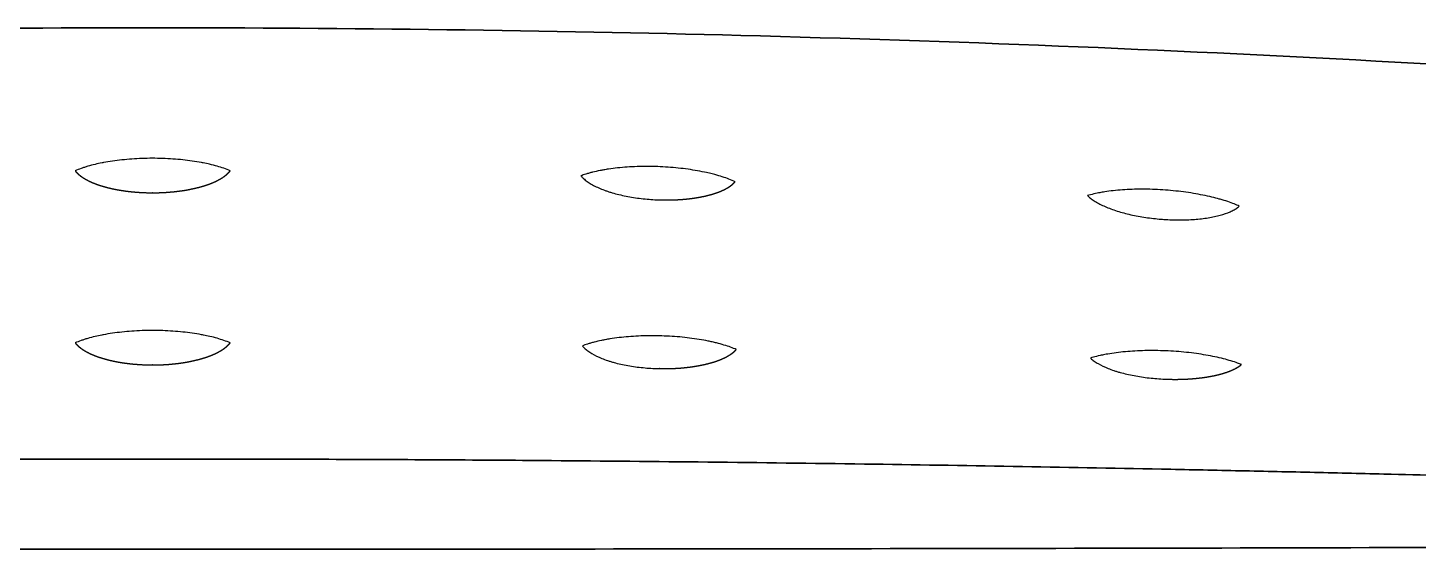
# Model space of a CAD drawing. Header units: millimetres. Extents: x 0 to 2809, y -1128 to 717.
# Drawn here: x 684.2 to 1002.6, y -551.9 to -432.5 of the extents above; entities that cross this region are included whole.
import ezdxf

# ---------------------------------------------------------------- set-up
doc = ezdxf.new("R2010")
doc.units = ezdxf.units.MM
doc.layers.add('Blocks', color=7, linetype='Continuous')
doc.layers.add('Blocks$Inner', color=7, linetype='Continuous', lineweight=25, true_color=0x007f00)
doc.layers.add('Blocks$Outline', color=7, linetype='Continuous', lineweight=35, true_color=0xff3f3f)

# ---------------------------------------------------------------- blocks, each defined once
blk = doc.blocks.new('Balcony Lounge Bench w Arm Top')
at = {"layer": 'Blocks$Inner'}
for points, knots in [([(17.93, 209.32), (17.34, 214.89), (16.79, 220.47), (15.12, 237.21), (14.05, 248.38), (10.94, 281.87), (9.02, 304.23), (3.7, 371.31), (0.76, 416.08), (-3.95, 505.69), (-7.46, 595.37), (-9.2, 729.99), (-7.41, 868.24), (-3.65, 961.55), (1.54, 1056.61), (4.73, 1103.19), (10.49, 1172.97), (12.58, 1196.22), (15.94, 1231.07), (17.11, 1242.68), (18.3, 1254.29)], [530.941827, 530.941827, 530.941827, 530.941827, 547.77551, 547.77551, 581.442875, 581.442875, 648.777606, 648.777606, 783.447068, 783.447068, 918.11653, 1052.785992, 1187.455453, 1333.08415, 1333.08415, 1473.23323, 1473.23323, 1543.307769, 1543.307769, 1578.345039, 1578.345039, 1578.345039, 1578.345039]), ([(109.54, 210.82), (109.54, 211.53), (109.54, 212.23), (109.55, 213.64), (109.55, 214.34), (109.55, 215.75), (109.55, 216.45), (109.56, 217.86), (109.57, 219.96), (109.63, 233.32), (109.69, 245.98), (109.84, 279.73), (109.93, 302.23), (110.17, 369.74), (110.31, 414.75), (110.53, 504.79), (110.62, 549.81), (110.73, 639.86), (110.75, 684.89), (110.75, 774.94), (110.73, 819.97), (110.62, 910.02), (110.53, 955.05), (110.31, 1045.08), (110.17, 1090.1), (109.93, 1157.61), (109.84, 1180.11), (109.69, 1213.86), (109.64, 1225.11), (109.58, 1237.76), (109.57, 1239.87), (109.56, 1241.98), (109.55, 1243.39), (109.55, 1244.09), (109.55, 1245.5), (109.55, 1246.2), (109.54, 1247.61), (109.54, 1248.31), (109.54, 1249.02)], [1298.962196, 1298.962196, 1298.962196, 1298.962196, 1301.072913, 1301.072913, 1303.183631, 1303.183631, 1305.294348, 1305.294348, 1307.405065, 1311.626499, 1345.397974, 1345.397974, 1412.940925, 1412.940925, 1548.026825, 1548.026825, 1683.112725, 1683.112725, 1818.198626, 1818.198626, 1953.284526, 1953.284526, 2088.370426, 2088.370426, 2223.456327, 2223.456327, 2290.999277, 2290.999277, 2324.770752, 2324.770752, 2328.992186, 2331.102903, 2331.102903, 2333.213621, 2333.213621, 2335.324338, 2335.324338, 2337.435055, 2337.435055, 2337.435055, 2337.435055]), ([(32.2, 978.74), (32.04, 978.39), (31.88, 978.01), (31.71, 977.59), (31.34, 976.65), (30.98, 975.57), (30.64, 974.36), (30.62, 974.3), (30.6, 974.24), (30.58, 974.16), (30.43, 973.61), (30.28, 973.05), (30.14, 972.46), (29.98, 971.8), (29.83, 971.1), (29.69, 970.39), (29.4, 968.97), (29.16, 967.49), (28.95, 965.95), (28.85, 965.18), (28.76, 964.4), (28.69, 963.61), (28.61, 962.82), (28.54, 962.02), (28.49, 961.22)], [190.386499, 190.386499, 190.386499, 190.386499, 192.491075, 192.491075, 192.491075, 197.180645, 197.180645, 197.180645, 197.439154, 197.439154, 197.439154, 199.537056, 199.537056, 199.537056, 201.920833, 201.920833, 201.920833, 206.672076, 206.672076, 206.672076, 209.064782, 209.064782, 209.064782, 211.462649, 211.462649, 211.462649, 211.462649]), ([(35.2, 960.86), (35.21, 961.06), (35.23, 961.26), (35.24, 961.46), (35.32, 962.66), (35.36, 963.85), (35.36, 965.6), (35.35, 966.19), (35.31, 967.34), (35.28, 967.91), (35.16, 969.56), (35.04, 970.61), (34.8, 972.11), (34.71, 972.59), (34.51, 973.52), (34.41, 973.96), (34.06, 975.23), (33.8, 975.98), (33.35, 976.99), (33.2, 977.29), (32.88, 977.86), (32.71, 978.11), (32.43, 978.48), (32.31, 978.62), (32.2, 978.74)], [166.949053, 166.949053, 166.949053, 166.949053, 167.543055, 167.543055, 167.543055, 171.158835, 171.158835, 172.966724, 172.966724, 174.774614, 174.774614, 178.390393, 178.390393, 180.198282, 180.198282, 182.006172, 182.006172, 185.621951, 185.621951, 187.42984, 187.42984, 189.23773, 189.23773, 190.386499, 190.386499, 190.386499, 190.386499]), ([(68.47, 979.24), (68.37, 978.96), (68.25, 978.67), (68.14, 978.36), (67.8, 977.41), (67.47, 976.31), (67.15, 975.09), (67, 974.48), (66.85, 973.84), (66.71, 973.17), (66.57, 972.51), (66.43, 971.8), (66.31, 971.09), (66.06, 969.66), (65.85, 968.17), (65.69, 966.63), (65.61, 965.85), (65.54, 965.06), (65.48, 964.27), (65.42, 963.48), (65.37, 962.68), (65.34, 961.88)], [209.064255, 209.064255, 209.064255, 209.064255, 210.617249, 210.617249, 210.617249, 215.313631, 215.313631, 215.313631, 217.673434, 217.673434, 217.673434, 220.060644, 220.060644, 220.060644, 224.81908, 224.81908, 224.81908, 227.215227, 227.215227, 227.215227, 229.616701, 229.616701, 229.616701, 229.616701]), ([(65.34, 961.88), (65.31, 961.08), (65.29, 960.28), (65.28, 959.49), (65.27, 958.69), (65.28, 957.9), (65.29, 957.12), (65.33, 955.58), (65.42, 954.08), (65.55, 952.64), (65.61, 951.92), (65.69, 951.21), (65.78, 950.54), (65.87, 949.87), (65.97, 949.23), (66.08, 948.61), (66.11, 948.38), (66.16, 948.16), (66.2, 947.94), (66.27, 947.57), (66.34, 947.21), (66.42, 946.86), (66.54, 946.31), (66.67, 945.79), (66.81, 945.32), (66.87, 945.09), (66.93, 944.88), (67, 944.67)], [229.616701, 229.616701, 229.616701, 229.616701, 232.01646, 232.01646, 232.01646, 234.408483, 234.408483, 234.408483, 239.150312, 239.150312, 239.150312, 241.52515, 241.52515, 241.52515, 243.870474, 243.870474, 243.870474, 244.737127, 244.737127, 244.737127, 246.196618, 246.196618, 246.196618, 248.526309, 248.526309, 248.526309, 249.623435, 249.623435, 249.623435, 249.623435]), ([(67, 944.67), (67.02, 944.7), (67.05, 944.72), (67.28, 944.97), (67.48, 945.22), (67.78, 945.64), (67.88, 945.79), (68.08, 946.09), (68.18, 946.25), (68.66, 947.08), (69.02, 947.84), (69.53, 949.1), (69.69, 949.54), (69.92, 950.24), (70, 950.48), (70.15, 950.97), (70.22, 951.21), (70.56, 952.46), (70.81, 953.51), (71.12, 955.18), (71.22, 955.76), (71.39, 956.92), (71.47, 957.5), (71.67, 959.27), (71.76, 960.47), (71.81, 961.7)], [154.196239, 154.196239, 154.196239, 154.196239, 154.497688, 154.497688, 157.153703, 157.153703, 158.481711, 158.481711, 159.809718, 159.809718, 165.121749, 165.121749, 167.777764, 167.777764, 169.105772, 169.105772, 170.433779, 170.433779, 175.74581, 175.74581, 178.401825, 178.401825, 181.05784, 181.05784, 186.36987, 186.36987, 186.36987, 186.36987]), ([(28.49, 961.22), (28.44, 960.43), (28.4, 959.63), (28.38, 958.84), (28.35, 958.05), (28.34, 957.26), (28.34, 956.48), (28.34, 954.93), (28.39, 953.43), (28.49, 951.99), (28.54, 951.27), (28.61, 950.56), (28.68, 949.89), (28.75, 949.21), (28.84, 948.57), (28.94, 947.95), (28.97, 947.75), (29, 947.55), (29.03, 947.36), (29.1, 946.95), (29.17, 946.57), (29.25, 946.19), (29.36, 945.64), (29.48, 945.12), (29.6, 944.64), (29.66, 944.41), (29.72, 944.19), (29.78, 943.98)], [211.462649, 211.462649, 211.462649, 211.462649, 213.85872, 213.85872, 213.85872, 216.247763, 216.247763, 216.247763, 220.983284, 220.983284, 220.983284, 223.355127, 223.355127, 223.355127, 225.697718, 225.697718, 225.697718, 226.453896, 226.453896, 226.453896, 228.021097, 228.021097, 228.021097, 230.347999, 230.347999, 230.347999, 231.455171, 231.455171, 231.455171, 231.455171]), ([(29.78, 943.98), (29.82, 944.02), (29.86, 944.06), (30.11, 944.32), (30.32, 944.57), (30.74, 945.13), (30.95, 945.44), (31.56, 946.42), (31.95, 947.17), (32.49, 948.42), (32.67, 948.86), (33.01, 949.78), (33.17, 950.26), (33.64, 951.73), (33.92, 952.78), (34.29, 954.43), (34.4, 955), (34.61, 956.14), (34.71, 956.72), (34.97, 958.47), (35.1, 959.65), (35.2, 960.86)], [231.455171, 231.455171, 231.455171, 231.455171, 231.772797, 231.772797, 233.580313, 233.580313, 235.38783, 235.38783, 239.002863, 239.002863, 240.81038, 240.81038, 242.617897, 242.617897, 246.23293, 246.23293, 248.040447, 248.040447, 249.847963, 249.847963, 253.462997, 253.462997, 253.462997, 253.462997]), ([(26.61, 863.29), (26.42, 862.88), (26.21, 862.4), (26.01, 861.86), (25.66, 860.93), (25.31, 859.85), (24.99, 858.64), (24.88, 858.24), (24.78, 857.82), (24.68, 857.39), (24.63, 857.18), (24.58, 856.96), (24.53, 856.75), (24.39, 856.09), (24.25, 855.39), (24.12, 854.69), (23.87, 853.27), (23.66, 851.79), (23.5, 850.26), (23.42, 849.49), (23.35, 848.71), (23.3, 847.92), (23.24, 847.14), (23.2, 846.34), (23.17, 845.55)], [116.912142, 116.912142, 116.912142, 116.912142, 119.605185, 119.605185, 119.605185, 124.260366, 124.260366, 124.260366, 125.832125, 125.832125, 125.832125, 126.598632, 126.598632, 126.598632, 128.965476, 128.965476, 128.965476, 133.68484, 133.68484, 133.68484, 136.062053, 136.062053, 136.062053, 138.445464, 138.445464, 138.445464, 138.445464]), ([(65.03, 863.56), (64.86, 863.17), (64.68, 862.73), (64.51, 862.24), (64.34, 861.78), (64.17, 861.27), (64.01, 860.73), (63.85, 860.18), (63.69, 859.61), (63.54, 859.01), (63.46, 858.7), (63.39, 858.38), (63.31, 858.06), (63.24, 857.75), (63.18, 857.43), (63.11, 857.1), (62.97, 856.44), (62.85, 855.74), (62.73, 855.03), (62.5, 853.61), (62.31, 852.13), (62.17, 850.59), (62.1, 849.82), (62.05, 849.03), (62, 848.25), (61.96, 847.46), (61.93, 846.66), (61.91, 845.87)], [112.731282, 112.731282, 112.731282, 112.731282, 115.15101, 115.15101, 115.15101, 117.477829, 117.477829, 117.477829, 119.801841, 119.801841, 119.801841, 120.992478, 120.992478, 120.992478, 122.142228, 122.142228, 122.142228, 124.511622, 124.511622, 124.511622, 129.236477, 129.236477, 129.236477, 131.61639, 131.61639, 131.61639, 134.002521, 134.002521, 134.002521, 134.002521]), ([(23.17, 845.55), (23.15, 844.76), (23.13, 843.96), (23.13, 843.17), (23.13, 842.39), (23.14, 841.6), (23.17, 840.83), (23.22, 839.29), (23.32, 837.81), (23.47, 836.38), (23.55, 835.67), (23.64, 834.97), (23.74, 834.3), (23.79, 833.92), (23.85, 833.56), (23.92, 833.2), (23.96, 832.92), (24.01, 832.65), (24.06, 832.39), (24.18, 831.78), (24.31, 831.2), (24.44, 830.66), (24.51, 830.39), (24.58, 830.12), (24.65, 829.87), (24.72, 829.61), (24.79, 829.37), (24.86, 829.13), (24.99, 828.71), (25.13, 828.32), (25.26, 827.97)], [138.445464, 138.445464, 138.445464, 138.445464, 140.82782, 140.82782, 140.82782, 143.202933, 143.202933, 143.202933, 147.913479, 147.913479, 147.913479, 150.273314, 150.273314, 150.273314, 151.590078, 151.590078, 151.590078, 152.603094, 152.603094, 152.603094, 154.916561, 154.916561, 154.916561, 156.072711, 156.072711, 156.072711, 157.232036, 157.232036, 157.232036, 159.32358, 159.32358, 159.32358, 159.32358]), ([(25.26, 827.97), (25.42, 828.1), (25.58, 828.25), (25.96, 828.64), (26.18, 828.89), (26.5, 829.31), (26.6, 829.46), (26.81, 829.77), (26.92, 829.93), (27.43, 830.76), (27.81, 831.51), (28.34, 832.78), (28.52, 833.22), (28.76, 833.92), (28.84, 834.16), (29, 834.64), (29.07, 834.89), (29.44, 836.14), (29.7, 837.19), (30.03, 838.87), (30.13, 839.44), (30.31, 840.6), (30.39, 841.19), (30.6, 842.96), (30.7, 844.16), (30.75, 845.39)], [159.32358, 159.32358, 159.32358, 159.32358, 161.258626, 161.258626, 163.915109, 163.915109, 165.24335, 165.24335, 166.571591, 166.571591, 171.884555, 171.884555, 174.541038, 174.541038, 175.869279, 175.869279, 177.19752, 177.19752, 182.510484, 182.510484, 185.166966, 185.166966, 187.823449, 187.823449, 193.136413, 193.136413, 193.136413, 193.136413]), ([(61.91, 845.87), (61.89, 845.07), (61.89, 844.28), (61.89, 843.49), (61.9, 842.7), (61.93, 841.92), (61.96, 841.14), (62.03, 839.61), (62.15, 838.12), (62.32, 836.7), (62.41, 835.99), (62.5, 835.29), (62.61, 834.62), (62.67, 834.26), (62.73, 833.9), (62.79, 833.56), (62.85, 833.27), (62.9, 832.99), (62.96, 832.71), (63.08, 832.11), (63.22, 831.53), (63.36, 830.99), (63.43, 830.72), (63.5, 830.46), (63.57, 830.2), (63.64, 829.95), (63.72, 829.7), (63.79, 829.47), (63.93, 829.04), (64.07, 828.65), (64.2, 828.3)], [134.002521, 134.002521, 134.002521, 134.002521, 136.387605, 136.387605, 136.387605, 138.764954, 138.764954, 138.764954, 143.479841, 143.479841, 143.479841, 145.841554, 145.841554, 145.841554, 147.116052, 147.116052, 147.116052, 148.172922, 148.172922, 148.172922, 150.487829, 150.487829, 150.487829, 151.644624, 151.644624, 151.644624, 152.804524, 152.804524, 152.804524, 154.931289, 154.931289, 154.931289, 154.931289]), ([(64.2, 828.3), (64.38, 828.44), (64.56, 828.61), (64.94, 829.01), (65.15, 829.27), (65.47, 829.69), (65.57, 829.84), (65.77, 830.15), (65.87, 830.31), (66.37, 831.15), (66.74, 831.91), (67.25, 833.18), (67.41, 833.62), (67.64, 834.33), (67.72, 834.57), (67.87, 835.05), (67.94, 835.3), (68.28, 836.55), (68.52, 837.61), (68.82, 839.29), (68.91, 839.87), (69.07, 841.03), (69.13, 841.61), (69.31, 843.39), (69.38, 844.59), (69.41, 845.81)], [154.931289, 154.931289, 154.931289, 154.931289, 156.38881, 156.38881, 158.214643, 158.214643, 159.127559, 159.127559, 160.040475, 160.040475, 163.69214, 163.69214, 165.517973, 165.517973, 166.430889, 166.430889, 167.343805, 167.343805, 170.99547, 170.99547, 172.821302, 172.821302, 174.647135, 174.647135, 178.2988, 178.2988, 178.2988, 178.2988]), ([(24.11, 747.67), (23.93, 747.24), (23.74, 746.75), (23.54, 746.19), (23.38, 745.73), (23.22, 745.22), (23.07, 744.68), (22.91, 744.14), (22.76, 743.56), (22.62, 742.96), (22.52, 742.49), (22.41, 742.01), (22.31, 741.51), (22.28, 741.36), (22.26, 741.21), (22.23, 741.06), (22.1, 740.39), (21.99, 739.7), (21.89, 738.99), (21.68, 737.57), (21.52, 736.09), (21.42, 734.55), (21.36, 733.78), (21.32, 733), (21.3, 732.22), (21.27, 731.43), (21.26, 730.64), (21.26, 729.85)], [219.853941, 219.853941, 219.853941, 219.853941, 222.594142, 222.594142, 222.594142, 224.910033, 224.910033, 224.910033, 227.222556, 227.222556, 227.222556, 229.014989, 229.014989, 229.014989, 229.551369, 229.551369, 229.551369, 231.909407, 231.909407, 231.909407, 236.61346, 236.61346, 236.61346, 238.983603, 238.983603, 238.983603, 241.361038, 241.361038, 241.361038, 241.361038]), ([(63.5, 747.66), (63.32, 747.24), (63.13, 746.75), (62.95, 746.21), (62.79, 745.74), (62.63, 745.23), (62.47, 744.69), (62.32, 744.15), (62.17, 743.58), (62.03, 742.97), (61.93, 742.51), (61.82, 742.03), (61.73, 741.53), (61.7, 741.38), (61.67, 741.22), (61.64, 741.07), (61.51, 740.4), (61.4, 739.7), (61.3, 738.99), (61.1, 737.57), (60.94, 736.09), (60.84, 734.56), (60.78, 733.78), (60.74, 733), (60.72, 732.22), (60.69, 731.43), (60.68, 730.64), (60.68, 729.84)], [219.668467, 219.668467, 219.668467, 219.668467, 222.357079, 222.357079, 222.357079, 224.674033, 224.674033, 224.674033, 226.987925, 226.987925, 226.987925, 228.767967, 228.767967, 228.767967, 229.318401, 229.318401, 229.318401, 231.67835, 231.67835, 231.67835, 236.386779, 236.386779, 236.386779, 238.759368, 238.759368, 238.759368, 241.139246, 241.139246, 241.139246, 241.139246]), ([(21.26, 729.85), (21.26, 729.05), (21.27, 728.26), (21.3, 727.48), (21.33, 726.69), (21.37, 725.91), (21.43, 725.14), (21.54, 723.61), (21.7, 722.13), (21.9, 720.72), (22.01, 720.01), (22.12, 719.32), (22.25, 718.66), (22.27, 718.54), (22.29, 718.43), (22.31, 718.32), (22.42, 717.78), (22.53, 717.26), (22.65, 716.76), (22.79, 716.16), (22.94, 715.59), (23.09, 715.06), (23.17, 714.79), (23.25, 714.53), (23.33, 714.28), (23.41, 714.03), (23.49, 713.79), (23.57, 713.55), (23.76, 713.04), (23.94, 712.57), (24.12, 712.17)], [241.361038, 241.361038, 241.361038, 241.361038, 243.738467, 243.738467, 243.738467, 246.108387, 246.108387, 246.108387, 250.812302, 250.812302, 250.812302, 253.169831, 253.169831, 253.169831, 253.566718, 253.566718, 253.566718, 255.498197, 255.498197, 255.498197, 257.810686, 257.810686, 257.810686, 258.966574, 258.966574, 258.966574, 260.125643, 260.125643, 260.125643, 262.717376, 262.717376, 262.717376, 262.717376]), ([(60.68, 729.84), (60.68, 729.05), (60.69, 728.26), (60.72, 727.47), (60.75, 726.68), (60.79, 725.9), (60.85, 725.13), (60.95, 723.6), (61.11, 722.12), (61.32, 720.71), (61.42, 720), (61.54, 719.3), (61.66, 718.64), (61.68, 718.53), (61.7, 718.41), (61.73, 718.3), (61.83, 717.77), (61.94, 717.25), (62.06, 716.75), (62.2, 716.15), (62.35, 715.58), (62.5, 715.04), (62.58, 714.77), (62.66, 714.51), (62.74, 714.26), (62.82, 714.01), (62.9, 713.77), (62.98, 713.54), (63.16, 713.03), (63.33, 712.57), (63.51, 712.18)], [241.139246, 241.139246, 241.139246, 241.139246, 243.519145, 243.519145, 243.519145, 245.891422, 245.891422, 245.891422, 250.599659, 250.599659, 250.599659, 252.959054, 252.959054, 252.959054, 253.36296, 253.36296, 253.36296, 255.288993, 255.288993, 255.288993, 257.602778, 257.602778, 257.602778, 258.759207, 258.759207, 258.759207, 259.918744, 259.918744, 259.918744, 262.459189, 262.459189, 262.459189, 262.459189])]:
    blk.add_open_spline(points, degree=3, knots=knots, dxfattribs=at)
for points in [[(94.23, 1038.37), (94, 1029.53), (93.77, 1020.69), (93.56, 1011.84)], [(93.56, 1011.84), (93.42, 1006.18), (93.28, 1000.52), (93.15, 994.86)], [(93.15, 994.86), (93.02, 989.2), (92.9, 983.55), (92.78, 977.89)], [(92.78, 977.89), (92.65, 972.23), (92.54, 966.57), (92.42, 960.91)], [(92.42, 960.91), (92.2, 949.59), (91.99, 938.28), (91.79, 926.96)], [(91.79, 926.96), (91.6, 915.61), (91.42, 904.27), (91.26, 892.92)], [(91.26, 892.92), (90.92, 869.02), (90.66, 845.12), (90.47, 821.21)], [(90.47, 821.21), (90.4, 812.44), (90.34, 803.67), (90.29, 794.89)], [(90.29, 794.89), (90.24, 786.14), (90.2, 777.38), (90.17, 768.62)], [(90.17, 768.62), (90.14, 759.86), (90.12, 751.11), (90.11, 742.35)], [(90.11, 742.35), (90.11, 740.97), (90.11, 739.59), (90.11, 738.21)], [(90.11, 738.21), (90.11, 736.83), (90.11, 735.44), (90.11, 734.06)], [(90.11, 734.06), (90.11, 732.68), (90.11, 731.3), (90.11, 729.92)], [(90.11, 729.92), (90.11, 728.54), (90.11, 727.16), (90.11, 725.77)], [(90.11, 725.77), (90.11, 724.39), (90.11, 723.01), (90.11, 721.63)], [(90.11, 721.63), (90.11, 720.25), (90.11, 718.87), (90.11, 717.48)], [(90.11, 717.48), (90.12, 708.73), (90.14, 699.97), (90.17, 691.21)]]:
    blk.add_open_spline(points, degree=3, dxfattribs=at)
for points, weights, knots in [([(71.81, 961.7), (71.82, 961.81), (71.82, 961.92), (71.83, 962.03), (71.87, 963.14), (71.88, 964.23), (71.85, 965.31), (71.84, 965.9), (71.81, 966.49), (71.78, 967.08), (71.74, 967.66), (71.7, 968.24), (71.64, 968.81), (71.53, 969.93), (71.39, 971), (71.21, 972.02), (71.16, 972.27), (71.11, 972.52), (71.06, 972.77), (71.01, 973.01), (70.96, 973.26), (70.9, 973.5), (70.79, 973.97), (70.68, 974.43), (70.55, 974.86), (70.3, 975.72), (70.02, 976.5), (69.71, 977.18), (69.63, 977.36), (69.55, 977.52), (69.47, 977.68), (69.39, 977.84), (69.31, 977.99), (69.23, 978.14), (69.06, 978.43), (68.89, 978.69), (68.71, 978.93), (68.63, 979.04), (68.55, 979.14), (68.47, 979.24)], [1, 1, 1, 1, 1.0000000394, 1.00000007885, 1.00000011834, 1.00000011829, 1.00000011825, 1.00000011822, 1.0000001182, 1.00000011818, 1.00000011819, 1.00000011819, 1.00000011825, 1.00000011835, 1.00000011838, 1.00000011841, 1.00000011845, 1.00000011848, 1.00000011852, 1.00000011855, 1.00000011863, 1.00000011873, 1.00000011883, 1.00000011903, 1.00000011929, 1.00000011959, 1.00000011967, 1.00000011974, 1.00000011983, 1.00000011991, 1.00000011999, 1.00000012008, 1.00000012025, 1.00000012044, 1.00000012063, 1.00000012072, 1.00000012081, 1.00000012091], [186.36987, 186.36987, 186.36987, 186.36987, 186.705852, 186.705852, 186.705852, 190.012667, 190.012667, 190.012667, 191.830894, 191.830894, 191.830894, 193.661973, 193.661973, 193.661973, 197.29668, 197.29668, 197.29668, 198.207956, 198.207956, 198.207956, 199.124711, 199.124711, 199.124711, 200.947954, 200.947954, 200.947954, 204.587299, 204.587299, 204.587299, 205.504866, 205.504866, 205.504866, 206.418282, 206.418282, 206.418282, 208.235068, 208.235068, 208.235068, 209.064255, 209.064255, 209.064255, 209.064255]), ([(30.75, 845.39), (30.76, 845.49), (30.76, 845.59), (30.76, 845.69), (30.8, 846.81), (30.81, 847.91), (30.78, 849), (30.76, 849.6), (30.73, 850.18), (30.69, 850.77), (30.65, 851.35), (30.6, 851.93), (30.54, 852.5), (30.42, 853.62), (30.25, 854.69), (30.05, 855.71), (30, 855.96), (29.95, 856.21), (29.89, 856.46), (29.83, 856.7), (29.78, 856.95), (29.71, 857.19), (29.59, 857.66), (29.46, 858.11), (29.32, 858.54), (29.05, 859.41), (28.74, 860.18), (28.39, 860.87), (28.31, 861.04), (28.22, 861.2), (28.13, 861.36), (28.04, 861.52), (27.95, 861.67), (27.86, 861.82), (27.67, 862.11), (27.48, 862.37), (27.29, 862.61), (27.09, 862.84), (26.89, 863.05), (26.69, 863.23), (26.66, 863.25), (26.64, 863.27), (26.61, 863.29)], [1, 0.999999999999, 0.999999999999, 1, 1.00000004164, 1.00000008334, 1.00000012512, 1.00000012507, 1.00000012503, 1.00000012502, 1.000000125, 1.00000012501, 1.00000012503, 1.00000012509, 1.00000012522, 1.00000012544, 1.00000012549, 1.00000012555, 1.00000012561, 1.00000012568, 1.00000012575, 1.00000012582, 1.00000012597, 1.00000012614, 1.00000012632, 1.00000012669, 1.00000012714, 1.00000012767, 1.0000001278, 1.00000012793, 1.00000012808, 1.00000012822, 1.00000012836, 1.00000012851, 1.00000012881, 1.00000012912, 1.00000012946, 1.00000012979, 1.00000013014, 1.0000001305, 1.00000013055, 1.00000013059, 1.00000013064], [92.996555, 92.996555, 92.996555, 92.996555, 93.303452, 93.303452, 93.303452, 96.639731, 96.639731, 96.639731, 98.458119, 98.458119, 98.458119, 100.289356, 100.289356, 100.289356, 103.924899, 103.924899, 103.924899, 104.836633, 104.836633, 104.836633, 105.753855, 105.753855, 105.753855, 107.577859, 107.577859, 107.577859, 111.220673, 111.220673, 111.220673, 112.139258, 112.139258, 112.139258, 113.05354, 113.05354, 113.05354, 114.872656, 114.872656, 114.872656, 116.69311, 116.69311, 116.69311, 116.912142, 116.912142, 116.912142, 116.912142]), ([(69.41, 845.81), (69.41, 845.87), (69.41, 845.92), (69.41, 845.97), (69.43, 847.14), (69.41, 848.3), (69.36, 849.43), (69.33, 850.02), (69.29, 850.61), (69.24, 851.19), (69.18, 851.78), (69.12, 852.36), (69.05, 852.92), (68.9, 854.04), (68.72, 855.11), (68.49, 856.12), (68.44, 856.37), (68.38, 856.62), (68.32, 856.87), (68.26, 857.11), (68.19, 857.36), (68.13, 857.59), (68, 858.07), (67.86, 858.52), (67.71, 858.95), (67.42, 859.8), (67.09, 860.57), (66.74, 861.25), (66.65, 861.42), (66.56, 861.59), (66.46, 861.75), (66.37, 861.9), (66.28, 862.05), (66.18, 862.2), (65.99, 862.49), (65.8, 862.75), (65.6, 862.98), (65.42, 863.2), (65.22, 863.39), (65.03, 863.56)], [1, 1, 1, 1, 1.00000001186, 1.00000002374, 1.00000003564, 1.00000003564, 1.00000003565, 1.00000003567, 1.00000003569, 1.00000003571, 1.00000003574, 1.0000000358, 1.00000003588, 1.00000003598, 1.000000036, 1.00000003603, 1.00000003606, 1.00000003609, 1.00000003612, 1.00000003615, 1.00000003621, 1.00000003627, 1.00000003634, 1.00000003648, 1.00000003663, 1.00000003681, 1.00000003685, 1.0000000369, 1.00000003694, 1.00000003699, 1.00000003703, 1.00000003708, 1.00000003718, 1.00000003727, 1.00000003737, 1.00000003747, 1.00000003757, 1.00000003767], [89.1494, 89.1494, 89.1494, 89.1494, 89.306807, 89.306807, 89.306807, 92.791697, 92.791697, 92.791697, 94.609727, 94.609727, 94.609727, 96.440732, 96.440732, 96.440732, 100.076449, 100.076449, 100.076449, 100.988358, 100.988358, 100.988358, 101.905751, 101.905751, 101.905751, 103.730077, 103.730077, 103.730077, 107.373677, 107.373677, 107.373677, 108.292435, 108.292435, 108.292435, 109.20688, 109.20688, 109.20688, 111.026204, 111.026204, 111.026204, 112.731282, 112.731282, 112.731282, 112.731282]), ([(29.15, 729.97), (29.15, 731.19), (29.1, 732.4), (29.01, 733.58), (28.96, 734.18), (28.91, 734.76), (28.84, 735.34), (28.77, 735.93), (28.7, 736.5), (28.61, 737.06), (28.43, 738.18), (28.21, 739.25), (27.96, 740.25), (27.9, 740.5), (27.83, 740.75), (27.76, 740.99), (27.69, 741.24), (27.62, 741.48), (27.55, 741.71), (27.4, 742.18), (27.25, 742.63), (27.08, 743.05), (26.76, 743.9), (26.41, 744.66), (26.02, 745.34), (25.92, 745.5), (25.83, 745.67), (25.73, 745.82), (25.63, 745.98), (25.53, 746.13), (25.43, 746.27), (25.22, 746.55), (25.01, 746.81), (24.8, 747.03), (24.59, 747.26), (24.37, 747.46), (24.15, 747.64), (24.14, 747.65), (24.12, 747.66), (24.11, 747.67)], [1, 0.999999999381, 0.999999998761, 0.99999999814, 0.999999998138, 0.999999998137, 0.999999998135, 0.999999998133, 0.999999998131, 0.999999998128, 0.999999998123, 0.999999998117, 0.999999998109, 0.999999998107, 0.999999998105, 0.999999998103, 0.999999998101, 0.999999998099, 0.999999998097, 0.999999998093, 0.999999998088, 0.999999998083, 0.999999998074, 0.999999998063, 0.999999998051, 0.999999998048, 0.999999998045, 0.999999998042, 0.999999998039, 0.999999998036, 0.999999998033, 0.999999998027, 0.99999999802, 0.999999998013, 0.999999998007, 0.999999998, 0.999999997993, 0.999999997992, 0.999999997992, 0.999999997992], [185.176375, 185.176375, 185.176375, 185.176375, 190.477796, 190.477796, 190.477796, 193.124138, 193.124138, 193.124138, 195.789632, 195.789632, 195.789632, 201.083679, 201.083679, 201.083679, 202.411857, 202.411857, 202.411857, 203.748047, 203.748047, 203.748047, 206.405243, 206.405243, 206.405243, 211.713508, 211.713508, 211.713508, 213.052121, 213.052121, 213.052121, 214.384449, 214.384449, 214.384449, 217.035307, 217.035307, 217.035307, 219.687782, 219.687782, 219.687782, 219.853941, 219.853941, 219.853941, 219.853941]), ([(68.57, 729.97), (68.56, 731.2), (68.52, 732.4), (68.43, 733.59), (68.38, 734.18), (68.32, 734.76), (68.26, 735.35), (68.19, 735.93), (68.11, 736.51), (68.02, 737.07), (67.84, 738.19), (67.62, 739.25), (67.36, 740.25), (67.3, 740.5), (67.23, 740.75), (67.16, 740.99), (67.09, 741.24), (67.02, 741.48), (66.95, 741.71), (66.8, 742.18), (66.64, 742.63), (66.48, 743.05), (66.15, 743.9), (65.8, 744.67), (65.41, 745.34), (65.31, 745.51), (65.21, 745.67), (65.11, 745.82), (65.01, 745.98), (64.91, 746.13), (64.81, 746.27), (64.6, 746.55), (64.4, 746.81), (64.18, 747.03), (63.97, 747.26), (63.75, 747.46), (63.53, 747.64), (63.52, 747.64), (63.51, 747.65), (63.5, 747.66)], [1, 0.999999999335, 0.999999998668, 0.999999998, 0.999999997999, 0.999999997997, 0.999999997995, 0.999999997992, 0.99999999799, 0.999999997987, 0.999999997981, 0.999999997973, 0.999999997965, 0.999999997963, 0.999999997961, 0.999999997958, 0.999999997956, 0.999999997953, 0.999999997951, 0.999999997946, 0.999999997941, 0.999999997935, 0.999999997924, 0.999999997912, 0.999999997899, 0.999999997896, 0.999999997893, 0.999999997889, 0.999999997886, 0.999999997882, 0.999999997879, 0.999999997872, 0.999999997865, 0.999999997857, 0.99999999785, 0.999999997842, 0.999999997835, 0.999999997834, 0.999999997834, 0.999999997834], [185.033891, 185.033891, 185.033891, 185.033891, 190.336711, 190.336711, 190.336711, 192.983807, 192.983807, 192.983807, 195.650087, 195.650087, 195.650087, 200.94589, 200.94589, 200.94589, 202.274564, 202.274564, 202.274564, 203.611245, 203.611245, 203.611245, 206.269383, 206.269383, 206.269383, 211.57973, 211.57973, 211.57973, 212.918852, 212.918852, 212.918852, 214.251652, 214.251652, 214.251652, 216.903457, 216.903457, 216.903457, 219.556866, 219.556866, 219.556866, 219.668467, 219.668467, 219.668467, 219.668467]), ([(24.12, 712.17), (24.15, 712.19), (24.17, 712.21), (24.19, 712.23), (24.41, 712.4), (24.63, 712.61), (24.84, 712.84), (25.05, 713.07), (25.26, 713.33), (25.46, 713.62), (25.56, 713.76), (25.66, 713.91), (25.76, 714.07), (25.86, 714.22), (25.96, 714.39), (26.06, 714.56), (26.44, 715.23), (26.79, 716), (27.11, 716.86), (27.27, 717.28), (27.43, 717.73), (27.57, 718.2), (27.65, 718.44), (27.72, 718.68), (27.79, 718.93), (27.85, 719.17), (27.92, 719.42), (27.98, 719.67), (28.24, 720.68), (28.45, 721.75), (28.62, 722.87), (28.71, 723.43), (28.79, 724.01), (28.85, 724.59), (28.92, 725.17), (28.97, 725.76), (29.02, 726.35), (29.1, 727.52), (29.15, 728.71), (29.15, 729.91), (29.15, 729.93), (29.15, 729.95), (29.15, 729.97)], [1.00000000446, 1.00000000446, 1.00000000446, 1.00000000446, 1.00000000444, 1.00000000443, 1.00000000441, 1.0000000044, 1.00000000438, 1.00000000437, 1.00000000436, 1.00000000435, 1.00000000435, 1.00000000434, 1.00000000433, 1.00000000433, 1.0000000043, 1.00000000428, 1.00000000426, 1.00000000425, 1.00000000424, 1.00000000423, 1.00000000422, 1.00000000422, 1.00000000421, 1.00000000421, 1.0000000042, 1.0000000042, 1.00000000418, 1.00000000417, 1.00000000416, 1.00000000415, 1.00000000415, 1.00000000414, 1.00000000414, 1.00000000414, 1.00000000413, 1.00000000275, 1.00000000138, 1, 1, 1, 1], [262.717376, 262.717376, 262.717376, 262.717376, 262.912307, 262.912307, 262.912307, 264.734617, 264.734617, 264.734617, 266.557023, 266.557023, 266.557023, 267.473431, 267.473431, 267.473431, 268.393427, 268.393427, 268.393427, 272.040644, 272.040644, 272.040644, 273.867537, 273.867537, 273.867537, 274.785823, 274.785823, 274.785823, 275.698414, 275.698414, 275.698414, 279.33683, 279.33683, 279.33683, 281.169022, 281.169022, 281.169022, 282.987883, 282.987883, 282.987883, 286.571255, 286.571255, 286.571255, 286.631572, 286.631572, 286.631572, 286.631572]), ([(63.51, 712.18), (63.53, 712.19), (63.55, 712.21), (63.57, 712.23), (63.8, 712.41), (64.01, 712.61), (64.22, 712.84), (64.44, 713.07), (64.65, 713.33), (64.85, 713.62), (64.95, 713.76), (65.05, 713.91), (65.15, 714.07), (65.25, 714.22), (65.35, 714.39), (65.45, 714.56), (65.83, 715.24), (66.19, 716), (66.51, 716.86), (66.67, 717.29), (66.83, 717.73), (66.98, 718.21), (67.05, 718.44), (67.12, 718.68), (67.19, 718.93), (67.26, 719.17), (67.32, 719.42), (67.39, 719.67), (67.64, 720.68), (67.86, 721.75), (68.04, 722.87), (68.12, 723.43), (68.2, 724.01), (68.27, 724.59), (68.34, 725.18), (68.39, 725.76), (68.43, 726.36), (68.52, 727.52), (68.57, 728.71), (68.57, 729.91), (68.57, 729.93), (68.57, 729.95), (68.57, 729.97)], [1.00000000489, 1.00000000489, 1.00000000489, 1.00000000489, 1.00000000487, 1.00000000485, 1.00000000484, 1.00000000482, 1.0000000048, 1.00000000479, 1.00000000478, 1.00000000477, 1.00000000476, 1.00000000476, 1.00000000475, 1.00000000474, 1.00000000471, 1.00000000469, 1.00000000466, 1.00000000465, 1.00000000464, 1.00000000463, 1.00000000462, 1.00000000461, 1.00000000461, 1.0000000046, 1.0000000046, 1.00000000459, 1.00000000458, 1.00000000456, 1.00000000455, 1.00000000454, 1.00000000453, 1.00000000453, 1.00000000452, 1.00000000452, 1.00000000452, 1.00000000301, 1.0000000015, 1, 1, 1, 1], [262.459189, 262.459189, 262.459189, 262.459189, 262.644157, 262.644157, 262.644157, 264.466617, 264.466617, 264.466617, 266.28924, 266.28924, 266.28924, 267.205775, 267.205775, 267.205775, 268.125872, 268.125872, 268.125872, 271.773481, 271.773481, 271.773481, 273.600585, 273.600585, 273.600585, 274.518952, 274.518952, 274.518952, 275.431611, 275.431611, 275.431611, 279.070229, 279.070229, 279.070229, 280.90248, 280.90248, 280.90248, 282.721364, 282.721364, 282.721364, 286.30205, 286.30205, 286.30205, 286.365037, 286.365037, 286.365037, 286.365037])]:
    blk.add_rational_spline(points, weights, degree=3, knots=knots, dxfattribs=at)
at = {"layer": 'Blocks$Outline'}
for points, knots in [([(19.62, 1289.29), (19.62, 1289.29), (19.39, 1289.29), (19.16, 1289.29), (18.94, 1289.28), (18.93, 1283.45), (18.92, 1277.61), (18.91, 1271.77), (18.9, 1268.86), (18.93, 1265.94), (18.78, 1260.1), (18.6, 1257.19), (18.3, 1254.29), (17.11, 1242.68), (15.94, 1231.07), (12.58, 1196.22), (10.49, 1172.97), (4.73, 1103.19), (1.54, 1056.61), (-3.65, 961.55), (-7.41, 868.24), (-9.2, 729.99), (-7.46, 595.37), (-3.95, 505.69), (0.76, 416.08), (3.7, 371.31), (9.02, 304.23), (10.94, 281.87), (14.05, 248.38), (15.12, 237.21), (16.79, 220.47), (17.34, 214.89), (17.93, 209.32), (18.22, 206.53), (18.52, 203.74), (18.76, 199.54), (18.83, 198.14), (18.9, 195.34), (18.91, 193.93), (18.91, 192.53), (18.91, 185.2), (18.94, 177.88), (18.93, 170.55), (18.99, 170.55), (19.05, 170.55), (19.14, 170.55), (19.19, 170.55), (19.27, 170.55), (19.37, 170.55), (19.51, 170.55), (19.57, 170.55), (19.62, 170.55)], [-1614.399887, -1614.399887, -1614.399887, -1614.399887, -1614.382309, -1613.382309, -1613.382309, -1613.382309, -1595.863674, -1595.863674, -1595.863674, -1587.104357, -1587.104357, -1578.345039, -1578.345039, -1578.345039, -1543.307769, -1543.307769, -1473.23323, -1473.23323, -1333.08415, -1333.08415, -1187.455453, -1052.785992, -918.11653, -783.447068, -783.447068, -648.777606, -648.777606, -581.442875, -581.442875, -547.77551, -547.77551, -530.941827, -530.941827, -530.941827, -522.524986, -522.524986, -518.316565, -518.316565, -514.108144, -514.108144, -514.108144, -492.11687, -492.11687, -492.11687, -491.949682, -491.949682, -491.949682, -491.866088, -491.531711, -491.531711, -491.351469, -491.351469, -491.351469, -491.351469]), ([(102.28, 189.67), (102.28, 192.04), (102.26, 194.39), (102.22, 196.76), (102.17, 199.12), (102.1, 201.49), (102.02, 203.85), (101.93, 206.2), (101.82, 208.55), (101.71, 210.9), (101.46, 216.51), (101.22, 222.12), (100.98, 227.73), (100.63, 235.69), (100.3, 243.65), (99.98, 251.61), (99.32, 267.53), (98.7, 283.45), (98.12, 299.37), (97.27, 322.4), (96.48, 345.42), (95.76, 368.45), (95.49, 377.28), (95.23, 386.11), (94.97, 394.94), (94.71, 403.78), (94.47, 412.62), (94.23, 421.47), (94, 430.31), (93.77, 439.15), (93.56, 447.99), (93.42, 453.65), (93.28, 459.31), (93.15, 464.98), (93.02, 470.63), (92.9, 476.29), (92.78, 481.95), (92.65, 487.61), (92.54, 493.27), (92.42, 498.93), (92.2, 510.24), (91.99, 521.56), (91.79, 532.88), (91.6, 544.22), (91.42, 555.57), (91.26, 566.92), (90.92, 590.82), (90.66, 614.72), (90.47, 638.63), (90.4, 647.4), (90.34, 656.17), (90.29, 664.95), (90.24, 673.7), (90.2, 682.46), (90.17, 691.21), (90.14, 699.97), (90.12, 708.73), (90.11, 717.48), (90.11, 718.87), (90.11, 720.25), (90.11, 721.63), (90.11, 723.01), (90.11, 724.39), (90.11, 725.77), (90.11, 727.16), (90.11, 728.54), (90.11, 729.92), (90.11, 731.3), (90.11, 732.68), (90.11, 734.06), (90.11, 735.44), (90.11, 736.83), (90.11, 738.21), (90.11, 739.59), (90.11, 740.97), (90.11, 742.35), (90.12, 751.11), (90.14, 759.86), (90.17, 768.62), (90.2, 777.38), (90.24, 786.14), (90.29, 794.89), (90.34, 803.67), (90.4, 812.44), (90.47, 821.21), (90.66, 845.12), (90.92, 869.02), (91.26, 892.92), (91.42, 904.27), (91.6, 915.61), (91.79, 926.96), (91.99, 938.28), (92.2, 949.59), (92.42, 960.91), (92.54, 966.57), (92.65, 972.23), (92.78, 977.89), (92.9, 983.55), (93.02, 989.2), (93.15, 994.86), (93.28, 1000.52), (93.42, 1006.18), (93.56, 1011.84), (93.77, 1020.69), (94, 1029.53), (94.23, 1038.37), (94.47, 1047.21), (94.71, 1056.06), (94.97, 1064.9), (95.23, 1073.73), (95.49, 1082.55), (95.76, 1091.38), (96.48, 1114.41), (97.27, 1137.44), (98.12, 1160.46), (98.7, 1176.39), (99.32, 1192.31), (99.98, 1208.23), (100.3, 1216.19), (100.63, 1224.15), (100.98, 1232.11), (101.22, 1237.72), (101.46, 1243.33), (101.71, 1248.94), (101.82, 1251.29), (101.93, 1253.64), (102.02, 1255.99), (102.1, 1258.35), (102.17, 1260.71), (102.22, 1263.07), (102.26, 1265.44), (102.28, 1267.8), (102.26, 1270.17)], [-1080.886693, -1080.886693, -1080.886693, -1080.886693, -1073.794548, -1073.794548, -1073.794548, -1066.707007, -1066.707007, -1066.707007, -1059.649058, -1059.649058, -1059.649058, -1042.802726, -1042.802726, -1042.802726, -1018.901178, -1018.901178, -1018.901178, -971.095866, -971.095866, -971.095866, -901.972813, -901.972813, -901.972813, -875.473568, -875.473568, -875.473568, -848.936528, -848.936528, -848.936528, -822.399476, -822.399476, -822.399476, -805.411553, -805.411553, -805.411553, -788.432966, -788.432966, -788.432966, -771.452628, -771.452628, -771.452628, -737.496644, -737.496644, -737.496644, -703.452411, -703.452411, -703.452411, -631.737277, -631.737277, -631.737277, -605.41575, -605.41575, -605.41575, -579.146605, -579.146605, -579.146605, -552.876702, -552.876702, -552.876702, -548.731675, -548.731675, -548.731675, -544.587148, -544.587148, -544.587148, -540.443457, -540.443457, -540.443457, -536.299136, -536.299136, -536.299136, -532.154609, -532.154609, -532.154609, -528.009582, -528.009582, -528.009582, -501.739679, -501.739679, -501.739679, -475.470534, -475.470534, -475.470534, -449.149008, -449.149008, -449.149008, -377.433874, -377.433874, -377.433874, -343.38964, -343.38964, -343.38964, -309.433656, -309.433656, -309.433656, -292.453318, -292.453318, -292.453318, -275.474731, -275.474731, -275.474731, -258.486808, -258.486808, -258.486808, -231.949756, -231.949756, -231.949756, -205.412717, -205.412717, -205.412717, -178.913471, -178.913471, -178.913471, -109.790418, -109.790418, -109.790418, -61.985106, -61.985106, -61.985106, -38.083559, -38.083559, -38.083559, -21.237226, -21.237226, -21.237226, -14.179277, -14.179277, -14.179277, -7.091736, -7.091736, -7.091736, 0, 0, 0, 0]), ([(110.32, 1270.12), (110.06, 1270.12), (109.8, 1270.13), (109.54, 1270.13), (109.54, 1264.5), (109.54, 1257.46), (109.54, 1250.42), (109.54, 1249.02), (109.54, 1248.31), (109.54, 1247.61), (109.55, 1246.2), (109.55, 1245.5), (109.55, 1244.09), (109.55, 1243.39), (109.56, 1241.98), (109.57, 1239.87), (109.58, 1237.76), (109.64, 1225.11), (109.69, 1213.86), (109.84, 1180.11), (109.93, 1157.61), (110.17, 1090.1), (110.31, 1045.08), (110.53, 955.05), (110.62, 910.02), (110.73, 819.97), (110.75, 774.94), (110.75, 684.89), (110.73, 639.86), (110.62, 549.81), (110.53, 504.79), (110.31, 414.75), (110.17, 369.74), (109.93, 302.23), (109.84, 279.73), (109.69, 245.98), (109.63, 233.32), (109.57, 219.96), (109.56, 217.86), (109.55, 216.45), (109.55, 215.75), (109.55, 214.34), (109.55, 213.64), (109.54, 212.23), (109.54, 211.53), (109.54, 210.82), (109.54, 209.41), (109.54, 202.38), (109.54, 195.34), (109.54, 189.71), (109.8, 189.71), (110.06, 189.71), (110.32, 189.72)], [-2362.01431, -2362.01431, -2362.01431, -2362.01431, -2358.542227, -2358.542227, -2358.542227, -2341.656489, -2337.435055, -2337.435055, -2337.435055, -2335.324338, -2335.324338, -2333.213621, -2333.213621, -2331.102903, -2331.102903, -2328.992186, -2324.770752, -2324.770752, -2290.999277, -2290.999277, -2223.456327, -2223.456327, -2088.370426, -2088.370426, -1953.284526, -1953.284526, -1818.198626, -1818.198626, -1683.112725, -1683.112725, -1548.026825, -1548.026825, -1412.940925, -1412.940925, -1345.397974, -1345.397974, -1311.626499, -1307.405065, -1305.294348, -1305.294348, -1303.183631, -1303.183631, -1301.072913, -1301.072913, -1298.962196, -1298.962196, -1298.962196, -1294.740762, -1277.855024, -1277.855024, -1277.855024, -1274.186147, -1274.186147, -1274.186147, -1274.186147])]:
    blk.add_open_spline(points, degree=3, knots=knots, dxfattribs=at)

msp = doc.modelspace()

# ---------------------------------------------------------------- block references
at = {"layer": 'Blocks', "rotation": 270.0000000000016}
msp.add_blockref('Balcony Lounge Bench w Arm Top', (-17.07, -441.13), dxfattribs=at)

doc.saveas('drawing.dxf')
